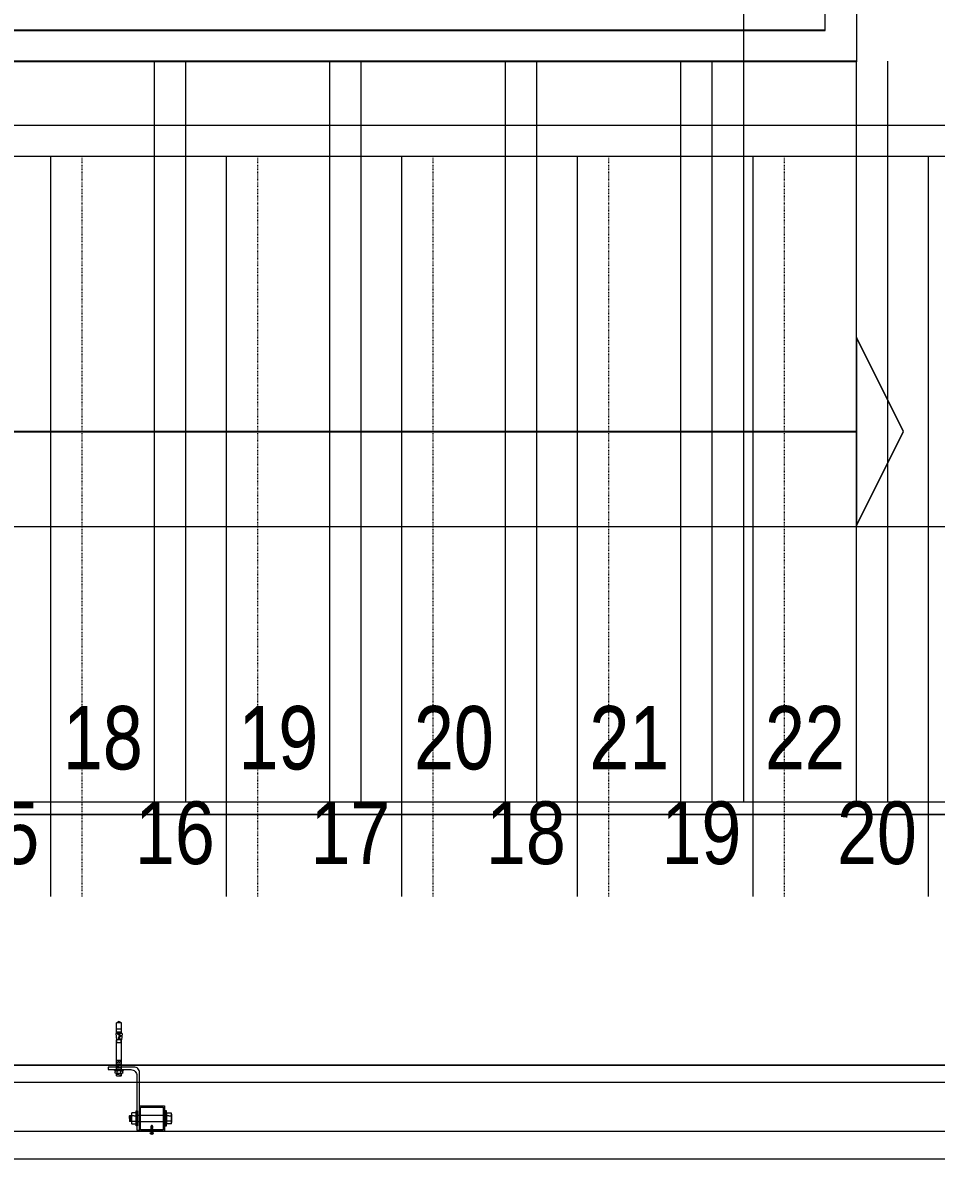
# Model space of a CAD drawing. Extents: x -3709 to 34975, y -230 to 8245.
# Drawn here: x 31085.3 to 31231.1, y 297.4 to 478.7 of the extents above; entities that cross this region are included whole.
import ezdxf
from ezdxf.enums import TextEntityAlignment as Align

# ---------------------------------------------------------------- set-up
doc = ezdxf.new("R2010")
doc.units = 0
doc.linetypes.add('DOT2', pattern=[0.125, 0, -0.125])
doc.layers.get('0').update_dxf_attribs({"color": 9, "lineweight": 9})
for name, color, linetype, lineweight in [('01', 9, 'Continuous', 9), ('10', 9, 'Continuous', 9), ('10A', 9, 'Continuous', 9), ('14', 9, 'Continuous', 9), ('19', 9, 'Continuous', 9), ('19D', 9, 'DOT2', 9), ('21', 9, 'Continuous', 9), ('33', 9, 'BATTING', 9), ('35', 9, 'Continuous', 9)]:
    doc.layers.add(name, color=color, linetype=linetype, lineweight=lineweight)
doc.styles.add('MuuM_TEXT-STANDART', font='ARIALN.TTF')
doc.linetypes.add('BATTING', pattern='A,0.0001,-0.1,[134,ltypeshp.shx,S=0.1,R=0,X=-0.1,Y=0],-0.2,[134,ltypeshp.shx,S=0.1,R=180,X=0.1,Y=0],-0.1', length=0.4001)

# ---------------------------------------------------------------- blocks, each defined once
blk = doc.blocks.new('0_arrowstairs')
blk.add_lwpolyline([(0, 0), (0, -30), (15, 0), (0, 30)], close=True)
blk = doc.blocks.new('*U105')
blk.add_lwpolyline([(0, 0), (0, 560)])
blk.add_circle((0, 0), 5)
at = {"rotation": 90}
blk.add_blockref('0_arrowstairs', (0, 560), dxfattribs=at)
blk = doc.blocks.new('MERDVN2.KAT')
at = {"layer": '19', "linetype": 'Continuous'}
for points in [[(17041.58, -302.5), (16960.84, -302.5), (16960.84, -322.5), (16960.84, -322.5), (17235.84, -322.5), (17235.84, -307.5), (17240.84, -307.5), (17240.84, -327.5), (17235.84, -327.5), (16955.84, -327.5), (16955.84, -327.5), (16955.84, -297.5), (17039.25, -297.5)], [(17044.84, -445.5), (17044.84, -327.5)], [(17072.84, -445.5), (17072.84, -327.5)], [(17100.84, -445.5), (17100.84, -327.5)], [(17128.84, -445.5), (17128.84, -327.5)], [(17156.84, -445.5), (17156.84, -327.5)], [(17184.84, -445.5), (17184.84, -327.5)], [(17212.84, -445.5), (17212.84, -327.5)], [(17240.84, -445.5), (17240.84, -327.5)]]:
    blk.add_lwpolyline(points, dxfattribs=at)
at = {"layer": '19D'}
for points in [[(17049.84, -445.5), (17049.84, -327.5)], [(17077.84, -445.5), (17077.84, -327.5)], [(17105.84, -445.5), (17105.84, -327.5)], [(17133.84, -445.5), (17133.84, -327.5)], [(17161.84, -445.5), (17161.84, -327.5)], [(17189.84, -445.5), (17189.84, -327.5)], [(17217.84, -445.5), (17217.84, -327.5)], [(17245.84, -445.5), (17245.84, -327.5)]]:
    blk.add_lwpolyline(points, dxfattribs=at)
at = {"layer": '19', "xscale": 0.5, "yscale": 0.5, "zscale": 0.5, "rotation": 270}
blk.add_blockref('*U105', (16960.84, -386.5), dxfattribs=at)
at = {"layer": '21', "style": 'MuuM_TEXT-STANDART'}
for s, p in [('15', (17042.98, -430.33)), ('16', (17070.98, -430.33)), ('17', (17098.98, -430.33)), ('18', (17126.98, -430.33)), ('19', (17154.98, -430.33)), ('20', (17182.98, -430.33)), ('21', (17210.98, -430.33)), ('22', (17238.98, -430.33))]:
    blk.add_text(s, height=10, dxfattribs=at).set_placement(p, align=Align.TOP_RIGHT)
blk = doc.blocks.new('cxvxv')
for p, q in [((-21988.4, 8560.98, 0), (-21988.4, 8560.32, 0)), ((-21986.86, 8561.07, 0), (-21988.18, 8561.07, 0)), ((-21988.02, 8561.25, 0), (-21987.03, 8561.3, 0)), ((-21988.02, 8561.25, 0), (-21988, 8561.26, 0)), ((-21988, 8561.23, 0), (-21988.02, 8561.25, 0)), ((-21988.02, 8561.13, 0), (-21987.03, 8561.19, 0)), ((-21988.02, 8561.13, 0), (-21988, 8561.14, 0)), ((-21988, 8561.11, 0), (-21988.02, 8561.13, 0)), ((-21988, 8561.3, 0), (-21987.94, 8561.35, 0)), ((-21988, 8561.26, 0), (-21988, 8561.3, 0)), ((-21988, 8561.14, 0), (-21988, 8561.23, 0)), ((-21988, 8561.07, 0), (-21988, 8561.11, 0)), ((-21987.96, 8560.98, 0), (-21987.96, 8560.32, 0)), ((-21987.54, 8561.35, 0), (-21987.94, 8561.35, 0)), ((-21987.7, 8561.05, 0), (-21987.7, 8561.08, 0)), ((-21987.7, 8561.07, 0), (-21987.7, 8561.07, 0)), ((-21987.54, 8561.35, 0), (-21987.1, 8561.35, 0)), ((-21987.03, 8561.3, 0), (-21987.1, 8561.35, 0)), ((-21987.08, 8560.64, 0), (-21987.08, 8560.98, 0)), ((-21987.08, 8560.64, 0), (-21987.08, 8560.32, 0)), ((-21987.05, 8561.32, 0), (-21987.03, 8561.3, 0)), ((-21987.03, 8561.3, 0), (-21987.05, 8561.28, 0)), ((-21987.03, 8561.3, 0), (-21987.05, 8561.29, 0)), ((-21987.05, 8561.28, 0), (-21987.05, 8561.2, 0)), ((-21987.05, 8561.2, 0), (-21987.03, 8561.19, 0)), ((-21987.03, 8561.19, 0), (-21987.05, 8561.17, 0)), ((-21987.05, 8561.17, 0), (-21987.05, 8561.08, 0)), ((-21987.05, 8561.08, 0), (-21987.03, 8561.07, 0)), ((-21986.64, 8560.32, 0), (-21986.64, 8560.98, 0)), ((-21988.4, 8560.32, 0), (-21986.64, 8560.32, 0)), ((-21988.02, 8560.32, 0), (-21987.02, 8560.32, 0)), ((-21988.02, 8560.28, 0), (-21988.02, 8560.32, 0)), ((-21988.02, 8560.11, 0), (-21988.02, 8555.61, 0)), ((-21987.06, 8560.32, 0), (-21987.06, 8560.28, 0)), ((-21987.06, 8555.61, 0), (-21987.06, 8560.11, 0)), ((-21987.02, 8560.32, 0), (-21987.02, 8560.28, 0)), ((-21987.02, 8555.61, 0), (-21987.02, 8560.11, 0)), ((-21988.4, 8555.4, 0), (-21986.64, 8555.4, 0)), ((-21988.4, 8554.74, 0), (-21988.4, 8555.4, 0)), ((-21988.02, 8555.44, 0), (-21988.02, 8555.4, 0)), ((-21988.02, 8555.4, 0), (-21987.02, 8555.4, 0)), ((-21987.96, 8554.74, 0), (-21987.96, 8555.4, 0)), ((-21987.08, 8555.08, 0), (-21987.08, 8555.4, 0)), ((-21987.08, 8555.08, 0), (-21987.08, 8554.74, 0)), ((-21987.06, 8555.4, 0), (-21987.06, 8555.44, 0)), ((-21987.02, 8555.4, 0), (-21987.02, 8555.44, 0)), ((-21986.64, 8555.4, 0), (-21986.64, 8554.74, 0)), ((-21986.86, 8554.65, 0), (-21988.17, 8554.65, 0))]:
    blk.add_line(p, q)
at = {"elevation": 0}
for points in [[(-21986.3, 8560.11), (-21988.7, 8560.11), (-21988.7, 8560.28), (-21986.3, 8560.28)], [(-21986.3, 8555.61), (-21988.7, 8555.61), (-21988.7, 8555.44), (-21986.3, 8555.44)]]:
    blk.add_lwpolyline(points, close=True, dxfattribs=at)
for points in [[(-21987.98, 8560.28), (-21987.98, 8560.32)], [(-21987.98, 8560.11), (-21987.98, 8555.61)], [(-21987.98, 8555.44), (-21987.98, 8555.4)]]:
    blk.add_lwpolyline(points, dxfattribs=at)
for centre, radius, start, end in [((-21988.18, 8560.75, 0), 0.315, 45.8497, 134.1503), ((-21987.52, 8559.95, 0), 1.12, 66.8701, 113.1299), ((-21987.52, 8559.95, 0), 1.12, 66.8701, 113.1299), ((-21986.86, 8560.76, 0), 0.313, 45.449, 134.551), ((-21988.18, 8554.97, 0), 0.315, 225.8497, 314.1503), ((-21987.52, 8555.77, 0), 1.12, 246.8701, 293.1299), ((-21987.52, 8555.77, 0), 1.12, 246.8701, 293.1299), ((-21986.86, 8554.96, 0), 0.313, 225.449, 314.551)]:
    blk.add_arc(centre, radius, start, end)
blk = doc.blocks.new('VIDA')
for p, q in [((-18070.1, 6524.7), (-18069.9, 6525.1)), ((-18069.9, 6525.1), (-18070.1, 6524.1)), ((-18070, 6524.3), (-18069.8, 6525.1)), ((-18069.9, 6525.1), (-18069.8, 6525.1)), ((-18069.8, 6525.1), (-18069.7, 6524.9)), ((-18069.7, 6524.9), (-18069.3, 6525)), ((-18069.6, 6522.8), (-18069.1, 6525)), ((-18068.9, 6525.3), (-18069.4, 6522.4)), ((-18069.3, 6522.4), (-18068.9, 6525.3)), ((-18069.3, 6525), (-18069.1, 6525)), ((-18069.1, 6525), (-18068.9, 6525.3)), ((-18068.9, 6525.3), (-18068.9, 6525.3)), ((-18068.9, 6525.3), (-18068.7, 6525)), ((-18068.7, 6522.8), (-18068.2, 6525)), ((-18068.7, 6525), (-18068.2, 6525)), ((-18068, 6525.3), (-18068.5, 6522.4)), ((-18068.4, 6522.4), (-18067.9, 6525.3)), ((-18068.2, 6525), (-18068, 6525.3)), ((-18067.7, 6525), (-18068.2, 6522.8)), ((-18067.9, 6525.3), (-18068, 6525.3)), ((-18067.9, 6525.3), (-18067.7, 6525)), ((-18067.7, 6522.8), (-18067.2, 6525)), ((-18067.7, 6525), (-18067.2, 6525)), ((-18067, 6525.3), (-18067.5, 6522.4)), ((-18067.4, 6522.4), (-18066.9, 6525.3)), ((-18067.2, 6525), (-18067, 6525.3)), ((-18066.7, 6525), (-18067.2, 6522.8)), ((-18066.9, 6525.3), (-18067, 6525.3)), ((-18066.9, 6525.3), (-18066.7, 6525)), ((-18066.3, 6525), (-18066.7, 6525)), ((-18066.7, 6522.8), (-18066.3, 6525)), ((-18066.1, 6525.3), (-18066.5, 6522.4)), ((-18066.5, 6522.4), (-18066, 6525.3)), ((-18066.3, 6525), (-18066.1, 6525.3)), ((-18065.8, 6525), (-18066.3, 6522.8)), ((-18066, 6525.3), (-18066.1, 6525.3)), ((-18066, 6525.3), (-18065.8, 6525)), ((-18065.8, 6522.8), (-18065.3, 6525)), ((-18065.8, 6525), (-18065.3, 6525)), ((-18065.1, 6525.3), (-18065.6, 6522.4)), ((-18065.5, 6522.4), (-18065, 6525.3)), ((-18065.3, 6525), (-18065.1, 6525.3)), ((-18064.8, 6525), (-18065.3, 6522.8)), ((-18065.1, 6525.3), (-18065, 6525.3)), ((-18065, 6525.3), (-18064.8, 6525)), ((-18064.8, 6525), (-18064.3, 6525)), ((-18064.8, 6522.8), (-18064.3, 6525)), ((-18064.1, 6525.3), (-18064.6, 6522.4)), ((-18064.5, 6522.4), (-18064, 6525.3)), ((-18064.3, 6525), (-18064.1, 6525.3)), ((-18063.8, 6525), (-18064.3, 6522.8)), ((-18064, 6525.3), (-18064.1, 6525.3)), ((-18064, 6525.3), (-18063.8, 6525)), ((-18063.8, 6522.8), (-18062, 6525)), ((-18062, 6525), (-18063.8, 6525)), ((-18063.6, 6522.4), (-18061.7, 6525.3)), ((-18061.8, 6525.3), (-18063.6, 6522.4)), ((-18061.5, 6525), (-18063.4, 6522.8)), ((-18061.7, 6525.3), (-18063.2, 6525.3)), ((-18062.6, 6522.4), (-18062.1, 6525.3)), ((-18062.4, 6525), (-18062.2, 6525.3)), ((-18061.5, 6525), (-18062.4, 6525)), ((-18061.5, 6522.8), (-18062.4, 6525)), ((-18061.9, 6525), (-18062.4, 6522.8)), ((-18062.2, 6525.3), (-18062.1, 6525.3)), ((-18062.2, 6525.3), (-18061.3, 6522.4)), ((-18062.1, 6525.3), (-18061.9, 6525)), ((-18062, 6525), (-18061.8, 6525.3)), ((-18061.9, 6525), (-18061.4, 6525)), ((-18061.9, 6522.8), (-18061.4, 6525)), ((-18061.2, 6525.3), (-18061.7, 6522.4)), ((-18061.7, 6525.3), (-18061.5, 6525)), ((-18061.6, 6522.4), (-18061.2, 6525.3)), ((-18061.4, 6525), (-18061.2, 6525.3)), ((-18061, 6525), (-18061.4, 6522.8)), ((-18061.2, 6525.3), (-18061, 6525)), ((-18061.2, 6525.3), (-18061.2, 6525.3)), ((-18061, 6525), (-18060.5, 6525)), ((-18060.9, 6522.8), (-18060.5, 6525)), ((-18060.7, 6522.4), (-18060.2, 6525.3)), ((-18060.3, 6525.3), (-18060.7, 6522.4)), ((-18060.5, 6525), (-18060.3, 6525.3)), ((-18060, 6525), (-18060.5, 6522.8)), ((-18060.3, 6525.3), (-18060.2, 6525.3)), ((-18060.2, 6525.3), (-18060, 6525)), ((-18060, 6525), (-18059.5, 6525)), ((-18060, 6522.8), (-18059.5, 6525)), ((-18059.3, 6525.3), (-18059.8, 6522.4)), ((-18059.7, 6522.4), (-18059.2, 6525.3)), ((-18059.5, 6525), (-18059.3, 6525.3)), ((-18059.3, 6525.3), (-18059.2, 6525.3)), ((-18058.1, 6526.6), (-18059.2, 6526.6)), ((-18059.2, 6521.2), (-18059.2, 6526.6)), ((-18072, 6523.9), (-18071.9, 6524)), ((-18071.9, 6523.8), (-18072, 6523.9)), ((-18071.9, 6524), (-18070.1, 6524.7)), ((-18069.6, 6522.9), (-18071.9, 6523.8)), ((-18069.7, 6524.9), (-18070.6, 6523.2)), ((-18070.6, 6523.2), (-18070.1, 6524.7)), ((-18070.1, 6524.1), (-18070, 6524.3)), ((-18069.6, 6522.8), (-18069.6, 6522.9)), ((-18069.4, 6522.4), (-18069.6, 6522.8)), ((-18069.3, 6522.4), (-18069.4, 6522.4)), ((-18069.1, 6522.8), (-18069.3, 6522.4)), ((-18068.7, 6522.8), (-18069.1, 6522.8)), ((-18068.5, 6522.4), (-18068.7, 6522.8)), ((-18068.4, 6522.4), (-18068.5, 6522.4)), ((-18068.2, 6522.8), (-18068.4, 6522.4)), ((-18068.2, 6522.8), (-18068.4, 6522.4)), ((-18067.7, 6522.8), (-18068.2, 6522.8)), ((-18067.5, 6522.4), (-18067.7, 6522.8)), ((-18067.4, 6522.4), (-18067.5, 6522.4)), ((-18067.2, 6522.8), (-18067.4, 6522.4)), ((-18067.2, 6522.8), (-18067.4, 6522.4)), ((-18066.7, 6522.8), (-18067.2, 6522.8)), ((-18066.5, 6522.4), (-18066.7, 6522.8)), ((-18066.3, 6522.8), (-18066.5, 6522.4)), ((-18066.3, 6522.8), (-18066.5, 6522.4)), ((-18066.5, 6522.4), (-18066.5, 6522.4)), ((-18066.3, 6522.8), (-18065.8, 6522.8)), ((-18065.6, 6522.4), (-18065.8, 6522.8)), ((-18065.5, 6522.4), (-18065.6, 6522.4)), ((-18065.3, 6522.8), (-18065.5, 6522.4)), ((-18065.3, 6522.8), (-18065.5, 6522.4)), ((-18064.8, 6522.8), (-18065.3, 6522.8)), ((-18064.6, 6522.4), (-18064.8, 6522.8)), ((-18064.5, 6522.4), (-18064.6, 6522.4)), ((-18064.3, 6522.8), (-18064.5, 6522.4)), ((-18064.3, 6522.8), (-18064.5, 6522.4)), ((-18063.8, 6522.8), (-18064.3, 6522.8)), ((-18063.6, 6522.4), (-18063.8, 6522.8)), ((-18062, 6522.8), (-18063.6, 6522.4)), ((-18062, 6522.8), (-18063.6, 6522.4)), ((-18063.6, 6522.4), (-18063.6, 6522.4)), ((-18063.4, 6522.8), (-18061.5, 6522.8)), ((-18062.7, 6522.4), (-18061.5, 6522.8)), ((-18062.4, 6522.8), (-18062.6, 6522.4)), ((-18062.4, 6522.8), (-18062.6, 6522.4)), ((-18062.6, 6522.4), (-18061.3, 6522.4)), ((-18061.9, 6522.8), (-18062.4, 6522.8)), ((-18061.7, 6522.4), (-18061.9, 6522.8)), ((-18061.6, 6522.4), (-18061.7, 6522.4)), ((-18061.4, 6522.8), (-18061.6, 6522.4)), ((-18061.4, 6522.8), (-18061.6, 6522.4)), ((-18060.9, 6522.8), (-18061.4, 6522.8)), ((-18060.7, 6522.4), (-18060.9, 6522.8)), ((-18060.5, 6522.8), (-18060.7, 6522.4)), ((-18060.5, 6522.8), (-18060.7, 6522.4)), ((-18060.7, 6522.4), (-18060.7, 6522.4)), ((-18060.5, 6522.8), (-18060, 6522.8)), ((-18059.8, 6522.4), (-18060, 6522.8)), ((-18059.7, 6522.4), (-18059.8, 6522.4)), ((-18059.5, 6522.8), (-18059.7, 6522.4)), ((-18059.5, 6522.8), (-18059.7, 6522.4)), ((-18059.2, 6524), (-18059.5, 6522.8)), ((-18059.5, 6522.8), (-18059.2, 6522.8)), ((-18058.1, 6521.2), (-18059.2, 6521.2))]:
    blk.add_line(p, q)
for points in [[(-18068.7, 6525), (-18069.1, 6522.8)], [(-18057.2, 6524.3), (-18057.5, 6524), (-18057.5, 6523.8), (-18057.2, 6523.5)]]:
    blk.add_lwpolyline(points)
for centre, start, end in [((-18062.4, 6523.6), 7.5095, 35.2427), ((-18062.4, 6524.2), 324.7573, 352.4905)]:
    blk.add_arc(centre, 5.21, start, end)
blk = doc.blocks.new('çelik dübel')
at = {"ltscale": 7}
for p, q in [((-87.2, -2), (-85, 2)), ((-85, -6), (-85, 2)), ((-68, 2), (-85, 2)), ((-75, -6), (-75, 2)), ((-70, -6), (-70, 2)), ((-68, 3), (-58, 2)), ((-68, -7), (-68, 3)), ((-58, -6), (-58, 2)), ((-8.5, 2), (-58, 2)), ((-53, 1.5), (-58, 1.5)), ((-53, -6), (-53, 2)), ((-25, -6), (-25, 2)), ((-25, -6), (-23.9, 2)), ((-23, -6), (-21.9, 2)), ((-21, -6), (-19.9, 2)), ((-19, -6), (-17.9, 2)), ((-17, -6), (-15.9, 2)), ((-85, -6), (-87.2, -2)), ((-68, -6), (-85, -6)), ((-68, -7), (-58, -6)), ((-53, -5.5), (-58, -5.5)), ((-8.5, -6), (-58, -6))]:
    blk.add_line(p, q, dxfattribs=at)
for p, q in [((-15, -6), (-13.9, 2)), ((-13, -6), (-11.9, 2)), ((-11, -6), (-10, 1.1)), ((-10, -9), (-10, 5)), ((-9, 5), (-10, 5)), ((-10, 3), (-10, 5)), ((-9, -9), (-9, 5)), ((-8.5, 2), (-8.5, 3)), ((-8.5, -4), (-8.5, 0)), ((-5, 4), (-7.5, 4)), ((-5, 1), (-7.5, 1)), ((-4, 2), (-4, 3)), ((-1, 2), (-4, 2)), ((-4, -4), (-4, 0)), ((-3, -6), (-1.9, 2)), ((-1, -6), (0, 1.1)), ((0, -5), (0, 1)), ((-10, -7), (-10, -9.1)), ((-9, -9), (-10, -9)), ((-8.5, -6), (-8.5, -7)), ((-5, -5), (-7.5, -5)), ((-5, -8), (-7.5, -8)), ((-4, -6), (-4, -7)), ((-1, -6), (-4, -6))]:
    blk.add_line(p, q)
for points in [[(-68, 0.6), (-67.4, 0.4), (-67, 0.1), (-66.6, -0.3), (-66.2, -0.8), (-65.9, -1.3), (-65.7, -1.9), (-65.4, -2.3), (-65.2, -2.8), (-65, -3.1), (-64.8, -3.3), (-64.6, -3.5), (-64.4, -3.6), (-64.2, -3.5), (-63.9, -3.5), (-63.7, -3.3), (-63.5, -3.1), (-63.2, -2.9), (-62.9, -2.6), (-62.7, -2.3), (-62.4, -2), (-62.1, -1.7), (-61.9, -1.4), (-61.6, -1.1), (-61.4, -0.9), (-61.2, -0.7), (-61, -0.6), (-60.8, -0.5), (-60.6, -0.5), (-60.4, -0.5), (-60.3, -0.7), (-60.1, -0.9), (-59.9, -1.1), (-59.8, -1.5), (-59.6, -1.9), (-59.4, -2.3), (-59.2, -2.7), (-58.9, -3), (-58.7, -3.3), (-58.4, -3.5), (-58, -3.5)], [(-68, -0.5), (-68, -0.5), (-67.9, -0.5), (-67.9, -0.5), (-67.8, -0.5), (-67.8, -0.6), (-67.7, -0.6), (-67.7, -0.6), (-67.6, -0.7), (-67.6, -0.7), (-67.6, -0.8), (-67.5, -0.8), (-67.5, -0.8), (-67.5, -0.9), (-67.4, -0.9), (-67.4, -0.9), (-67.3, -1), (-67.3, -1), (-67.3, -1.1), (-67.2, -1.1), (-67.2, -1.2), (-67.2, -1.2), (-67.1, -1.3), (-67.1, -1.3), (-67.1, -1.4), (-67, -1.4), (-67, -1.5), (-67, -1.5), (-66.9, -1.6), (-66.9, -1.6), (-66.9, -1.7), (-66.9, -1.7), (-66.8, -1.8), (-66.8, -1.9), (-66.8, -1.9), (-66.7, -2), (-66.7, -2), (-66.7, -2.1), (-66.6, -2.2), (-66.6, -2.2), (-66.6, -2.3), (-66.6, -2.3), (-66.5, -2.4), (-66.5, -2.5), (-66.5, -2.5), (-66.4, -2.6), (-66.4, -2.7), (-66.4, -2.7), (-66.3, -2.8), (-66.3, -2.8), (-66.3, -2.9), (-66.3, -3), (-66.2, -3), (-66.2, -3.1), (-66.2, -3.1), (-66.1, -3.2), (-66.1, -3.2), (-66.1, -3.3), (-66, -3.4), (-66, -3.4), (-66, -3.5), (-65.9, -3.5), (-65.9, -3.6), (-65.9, -3.6), (-65.8, -3.7), (-65.8, -3.7), (-65.7, -3.8), (-65.7, -3.8), (-65.7, -3.9), (-65.6, -3.9), (-65.6, -4), (-65.5, -4), (-65.5, -4.1), (-65.4, -4.1), (-65.4, -4.1), (-65.3, -4.2), (-65.3, -4.2), (-65.2, -4.3), (-65.2, -4.3), (-65.1, -4.3), (-65, -4.4), (-65, -4.4), (-64.9, -4.4), (-64.9, -4.4), (-64.8, -4.5), (-64.7, -4.5), (-64.7, -4.5), (-64.6, -4.5), (-64.5, -4.5), (-64.5, -4.5), (-64.4, -4.5), (-64.3, -4.5), (-64.3, -4.5), (-64.2, -4.5), (-64.1, -4.5), (-64.1, -4.5), (-64, -4.5), (-64, -4.5), (-63.9, -4.5), (-63.8, -4.5), (-63.8, -4.5), (-63.7, -4.4), (-63.7, -4.4), (-63.6, -4.4), (-63.6, -4.4), (-63.5, -4.4), (-63.4, -4.3), (-63.4, -4.3), (-63.3, -4.3), (-63.3, -4.3), (-63.3, -4.2), (-63.2, -4.2), (-63.2, -4.2), (-63.1, -4.1), (-63.1, -4.1), (-63, -4.1), (-63, -4), (-62.9, -4), (-62.9, -4), (-62.9, -3.9), (-62.8, -3.9), (-62.8, -3.9), (-62.7, -3.8), (-62.7, -3.8), (-62.7, -3.8), (-62.6, -3.7), (-62.6, -3.7), (-62.5, -3.6), (-62.5, -3.6), (-62.5, -3.6), (-62.4, -3.5), (-62.4, -3.5), (-62.4, -3.5), (-62.3, -3.4), (-62.3, -3.4), (-62.2, -3.3), (-62.2, -3.3), (-62.2, -3.3), (-62.1, -3.2), (-62.1, -3.2), (-62.1, -3.1), (-62, -3.1), (-62, -3.1), (-62, -3), (-61.9, -3), (-61.9, -2.9), (-61.9, -2.9), (-61.8, -2.9), (-61.8, -2.8), (-61.7, -2.8), (-61.7, -2.7), (-61.7, -2.7), (-61.6, -2.6), (-61.6, -2.6), (-61.6, -2.6), (-61.5, -2.5), (-61.5, -2.5), (-61.5, -2.5), (-61.4, -2.4), (-61.4, -2.4), (-61.4, -2.3), (-61.3, -2.3), (-61.3, -2.3), (-61.3, -2.2), (-61.3, -2.2), (-61.2, -2.2), (-61.2, -2.1), (-61.2, -2.1), (-61.1, -2), (-61.1, -2), (-61.1, -2), (-61, -1.9), (-61, -1.9), (-61, -1.9), (-61, -1.9), (-60.9, -1.8), (-60.9, -1.8), (-60.9, -1.8), (-60.9, -1.8), (-60.9, -1.8), (-60.9, -1.7), (-60.8, -1.7), (-60.8, -1.7), (-60.8, -1.7), (-60.8, -1.7), (-60.8, -1.7), (-60.8, -1.8), (-60.7, -1.8), (-60.7, -1.8), (-60.7, -1.8), (-60.7, -1.9), (-60.7, -1.9), (-60.7, -1.9), (-60.6, -2), (-60.6, -2), (-60.6, -2.1), (-60.6, -2.1), (-60.6, -2.1), (-60.5, -2.2), (-60.5, -2.2), (-60.5, -2.3), (-60.5, -2.3), (-60.4, -2.4), (-60.4, -2.5), (-60.4, -2.5), (-60.4, -2.6), (-60.3, -2.6), (-60.3, -2.7), (-60.3, -2.7), (-60.3, -2.8), (-60.2, -2.8), (-60.2, -2.9), (-60.2, -3), (-60.1, -3), (-60.1, -3.1), (-60.1, -3.1), (-60, -3.2), (-60, -3.2), (-59.9, -3.3), (-59.9, -3.4), (-59.9, -3.4), (-59.8, -3.5), (-59.8, -3.5), (-59.7, -3.6), (-59.7, -3.6), (-59.6, -3.7), (-59.6, -3.8), (-59.5, -3.8), (-59.5, -3.9), (-59.4, -3.9), (-59.3, -4), (-59.3, -4), (-59.2, -4.1), (-59.1, -4.2), (-59, -4.2), (-58.9, -4.3), (-58.8, -4.3), (-58.6, -4.4), (-58.4, -4.4), (-58.2, -4.5), (-58, -4.5)]]:
    blk.add_lwpolyline(points)
for centre, start, end in [((-7.5, 3), 90, 180), ((-7.5, 2), 180, 270), ((-7.5, 0), 90, 180), ((-5, 3), 0, 90), ((-5, 2), 270, 0), ((-5, 0), 0, 90), ((-1, 1), 0, 90), ((-7.5, -4), 180, 270), ((-7.5, -6), 90, 180), ((-7.5, -7), 180, 270), ((-5, -4), 270, 0), ((-5, -6), 0, 90), ((-5, -7), 270, 0), ((-1, -5), 270, 0)]:
    blk.add_arc(centre, 1, start, end)
blk = doc.blocks.new('kjdol')
at = {"ltscale": 10, "elevation": -278.89}
blk.add_lwpolyline([(77394.12, 60089.89), (77403.28, 60089.89, 0.460237), (77404.18, 60090.79), (77404.18, 60094.89), (77403.78, 60094.89), (77403.78, 60091.29, -0.414214), (77402.78, 60090.29), (77394.12, 60090.29)], format="xyb", close=True, dxfattribs=at)
at = {"elevation": -249.79}
for points in [[(77397.97, 60089.9), (77397.97, 60085.9), (77393.97, 60085.9), (77393.97, 60089.9)], [(77397.77, 60089.7), (77397.77, 60086.1), (77394.17, 60086.1), (77394.17, 60089.7)]]:
    blk.add_lwpolyline(points, close=True, dxfattribs=at)
at = {"extrusion": (0, 0, -1), "xscale": 0.1000000000058208, "yscale": 0.1000000000058208, "zscale": -0.0999999999999091}
blk.add_blockref('çelik dübel', (-77402.74, 60093.36, 459.25), dxfattribs=at)
blk.add_blockref('cxvxv', (99383.5, 51530.11, -249.79))
at = {"xscale": 0.1000000000058208, "yscale": 0.1000000000058208, "zscale": 0.1000000000058208, "rotation": 180}
blk.add_blockref('VIDA', (75587.75, 60740.29, -249.79), dxfattribs=at)

msp = doc.modelspace()

# ---------------------------------------------------------------- linework, layer by layer
at = {"layer": '01'}
for points in [[(31378.33, 312.4), (30778.33, 312.4), (30778.33, 662.4), (31378.33, 662.4), (31378.33, 622.4), (30828.33, 622.4), (30828.33, 352.4), (31378.33, 352.4)], [(31378.33, 662.4), (30778.33, 662.4), (30778.33, 312.4), (31378.33, 312.4), (31378.33, 352.4), (30828.33, 352.4), (30828.33, 622.4), (31378.33, 622.4)]]:
    msp.add_lwpolyline(points, close=True, dxfattribs=at)
at = {"layer": '10A'}
msp.add_lwpolyline([(31664.43, 297.4), (30771.58, 297.4), (30771.58, 301.9), (31664.43, 301.9), (31664.43, 297.4)], dxfattribs=at)
at = {"layer": '14'}
msp.add_lwpolyline([(31465.62, 744.4), (31465.62, 740.4), (31380.33, 740.4), (31380.33, 480.4), (31361.33, 480.4), (31361.33, 620.4), (31361.33, 620.4), (31361.33, 620.4), (30830.33, 620.4), (30830.33, 354.4), (31361.33, 354.4), (31361.33, 354.4), (31361.33, 354.4), (31361.33, 374.4), (31380.33, 374.4), (31380.33, 334.4), (31576.33, 334.4), (31576.33, 394.4), (31636.39, 394.4), (31636.33, 740.4), (31571.62, 740.4), (31571.62, 744.4)], dxfattribs=at)
at = {"layer": '33', "ltscale": 0.2}
msp.add_lwpolyline([(31465.12, 759.9), (30776.13, 759.9), (30776.13, 309.69), (31660.83, 309.69), (31660.83, 759.9), (31573.62, 759.9)], dxfattribs=at)
at = {"layer": '35'}
msp.add_lwpolyline([(31200.33, 472.4), (31200.33, 472.4), (31200.33, 354.4), (31230.84, 354.4), (31230.84, 354.4), (31361.33, 354.4), (31361.33, 374.4), (31380.33, 374.4), (31380.33, 334.4), (31576.33, 334.4), (31576.33, 394.4), (31636.39, 394.4), (31636.33, 740.4), (31380.33, 740.4), (31380.33, 480.4), (31361.33, 480.4), (31361.33, 620.4), (31232.84, 620.4), (31232.84, 620.4), (31200.33, 620.4), (31200.33, 502.4), (31200.33, 502.4), (31200.33, 472.4)], dxfattribs=at)

# ---------------------------------------------------------------- block references
for p in [(13977.49, 800.02), (13977.49, 799.9), (14044.98, 784.8)]:
    msp.add_blockref('MERDVN2.KAT', p)
at = {"layer": '10', "rotation": 90}
msp.add_blockref('kjdol', (91193.83, -77092.07, 249.79), dxfattribs=at)

doc.saveas('drawing.dxf')
